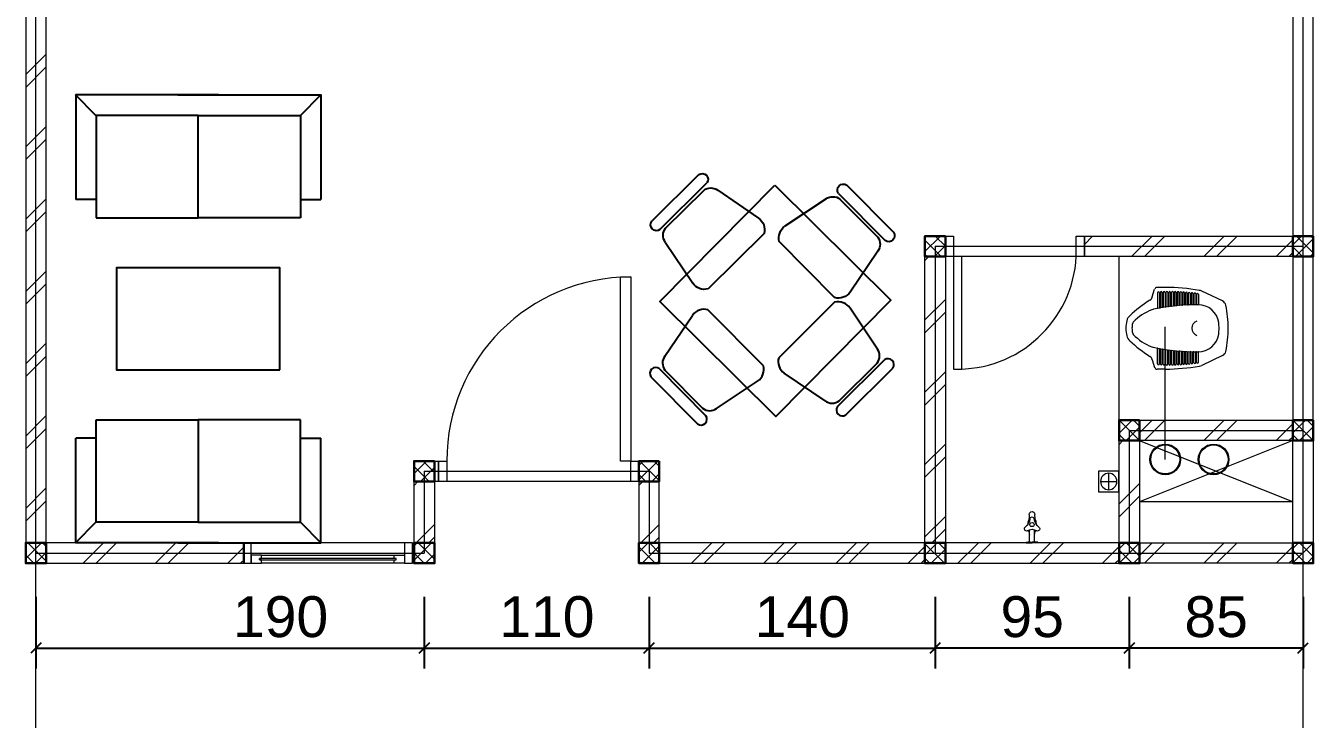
# Model space of a CAD drawing. Header units: millimetres. Extents: x -10 to 1564, y -8 to 383.
# Drawn here: x -3.53 to 9.07, y 13.99 to 20.77 of the extents above; entities that cross this region are included whole.
import ezdxf

# ---------------------------------------------------------------- set-up
doc = ezdxf.new("R2010")
doc.units = ezdxf.units.MM
doc.header["$MEASUREMENT"] = 0
doc.layers.get('0').update_dxf_attribs({"lineweight": 5})
for name, color, linetype, lineweight in [('ars', 11, 'Continuous', 0), ('KOL', 1, 'Continuous', 30), ('KOLOM', 4, 'Continuous', 9), ('KUSEN', 6, 'Continuous', 15), ('LAN', 7, 'Continuous', 9), ('SANITAIR', 15, 'Continuous', 9), ('tem', 5, 'Continuous', 20), ('U', 6, 'Continuous', 20)]:
    doc.layers.add(name, color=color, linetype=linetype, lineweight=lineweight)
doc.layers.add('AS', color=1, linetype='Continuous', lineweight=5, plot=False)
doc.layers.add('FURNITURE', color=68, linetype='Continuous')
doc.styles.add('ATTR', font='romans.shx', dxfattribs={"width": 0.8, "height": 0.56})
doc.styles.get("Standard").update_dxf_attribs({"font": 'arial.ttf'})
doc.dimstyles.new('SK-50', dxfattribs={"dimscale": 0, "dimtxt": 0.4, "dimasz": 0.1, "dimexe": 0.2, "dimexo": 0, "dimgap": 0.1, "dimtad": 1, "dimdec": 0, "dimlfac": 50, "dimzin": 0, "dimdsep": 46, "dimtxsty": 'Standard', "dimblk": 'OBLIQUE', "dimcen": 0.09, "dimclrd": 256, "dimclre": 256, "dimclrt": 256, "dimadec": 0, "dimazin": 0, "dimtfac": 1, "dimtdec": 0, "dimtofl": 0, "dimtmove": 0, "dimatfit": 3, "dimldrblk": 'OBLIQUE', "dimfxl": 0, "dimtolj": 1, "dimtzin": 0, "dimarcsym": 0})

# ---------------------------------------------------------------- blocks, each defined once
blk = doc.blocks.new('KRAN ATAS')
at = {"layer": 'SANITAIR'}
for p, q in [((-0.0198, 0), (0, 0)), ((-0.0198, -0.0015), (-0.0198, 0)), ((0.0198, 0), (0, 0)), ((0.0198, -0.0015), (0.0198, 0)), ((-0.0193, -0.002), (0, -0.002)), ((-0.0087, -0.006), (-0.0087, -0.0441)), ((0.0193, -0.002), (0, -0.002)), ((0.0087, -0.006), (0.0087, -0.0441))]:
    blk.add_line(p, q, dxfattribs=at)
for centre, radius, start, end in [((-0.0191, -0.047), 0.00682, 147.2603, 232.4214), ((-0.0188, -0.0464), 0.00682, 67.5786, 152.7397), ((-0.0193, -0.0015), 0.0005, 180, 270), ((0, -0.0187), 0.0268, 232.9628, 307.0372), ((-0.0127, -0.006), 0.004, 0, 90), ((0.0743, -0.0604), 0.0878, 163.7486, 168.4446), ((-0.0388, -0.0275), 0.03, 343.7486, 0), ((0.0127, -0.006), 0.004, 90, 180), ((0.0388, -0.0275), 0.03, 180, 196.2514), ((-0.0743, -0.0604), 0.0878, 11.5554, 16.2514), ((0.0188, -0.0464), 0.00682, 27.2603, 112.4214), ((0.0193, -0.0015), 0.0005, 270, 0), ((0.0191, -0.047), 0.00682, 307.5786, 32.7397), ((-0.0514, -0.0871), 0.0447, 7.4918, 50.9581), ((0.0743, -0.0604), 0.0878, 182.0552, 189.0251), ((-0.0892, -0.0965), 0.08, 0.3555, 16.2023), ((-0.0004, -0.0613), 0.0068, 86.5771, 273.4229), ((-0.0003, -0.0804), 0.00682, 187.5786, 272.7397), ((0.0004, -0.0613), 0.0068, 266.5771, 93.4229), ((0.0003, -0.0804), 0.00682, 267.2603, 352.4214), ((0.0514, -0.0871), 0.0447, 129.0419, 172.5082), ((0.0892, -0.0965), 0.08, 163.7977, 179.6445), ((-0.0743, -0.0604), 0.0878, 350.9749, 357.9448), ((-0.0004, -0.0965), 0.0088, 176.8553, 272.6444), ((0.0004, -0.0965), 0.0088, 267.3556, 3.1447)]:
    blk.add_arc(centre, radius, start, end, dxfattribs=at)
blk = doc.blocks.new('AVOOR')
at = {"layer": 'SANITAIR'}
blk.add_lwpolyline([(-21.8185, -71.5914), (-21.9185, -71.5914), (-21.9185, -71.4914), (-21.8185, -71.4914)], close=True, dxfattribs=at)
for points in [[(-21.8685, -71.5014), (-21.8685, -71.5814)], [(-21.9085, -71.5414), (-21.8285, -71.5414)]]:
    blk.add_lwpolyline(points, dxfattribs=at)
blk.add_circle((-21.8685, -71.5414), 0.04, dxfattribs=at)
blk = doc.blocks.new('CL J D')
at = {"layer": 'SANITAIR'}
for p, q in [((0.306, 0.1938), (0.3479, 0.1938)), ((0.0275, 0.1273), (0.1283, 0.1756)), ((0.145, 0.1598), (0.145, 0.1109)), ((0.1539, 0.1598), (0.1539, 0.1111)), ((0.1587, 0.1615), (0.1587, 0.1111)), ((0.1676, 0.1615), (0.1676, 0.1111)), ((0.1723, 0.1631), (0.1723, 0.1111)), ((0.1812, 0.1631), (0.1812, 0.1109)), ((0.186, 0.1645), (0.186, 0.1109)), ((0.1949, 0.1645), (0.1949, 0.1105)), ((0.1996, 0.1657), (0.1996, 0.1105)), ((0.2085, 0.1657), (0.2085, 0.11)), ((0.2133, 0.1667), (0.2133, 0.11)), ((0.2222, 0.1667), (0.2222, 0.1092)), ((0.2269, 0.1676), (0.2269, 0.1092)), ((0.2358, 0.1676), (0.2358, 0.1082)), ((0.2406, 0.1682), (0.2406, 0.1082)), ((0.2495, 0.1682), (0.2495, 0.107)), ((0.2542, 0.1687), (0.2542, 0.107)), ((0.2631, 0.1687), (0.2631, 0.1056)), ((0.2679, 0.169), (0.2679, 0.1056)), ((0.2768, 0.169), (0.2768, 0.104)), ((0.2815, 0.1692), (0.2815, 0.104)), ((0.2904, 0.1692), (0.2904, 0.1022)), ((0.2952, 0.1691), (0.2952, 0.1022)), ((0.3041, 0.1691), (0.3041, 0.1003)), ((0.3088, 0.1689), (0.3088, 0.1003)), ((0.3177, 0.1689), (0.3177, 0.0981)), ((0.3225, 0.1685), (0.3225, 0.0981)), ((0.3314, 0.1685), (0.3314, 0.0957)), ((0.3361, 0.1679), (0.3361, 0.0957)), ((0.345, 0.1679), (0.345, 0.093)), ((0.3709, 0.1476), (0.3594, 0.1853)), ((0.145, -0.1722), (0.145, -0.1234)), ((0.1539, -0.1722), (0.1539, -0.1236)), ((0.1587, -0.174), (0.1587, -0.1236)), ((0.1676, -0.174), (0.1676, -0.1236)), ((0.1723, -0.1756), (0.1723, -0.1236)), ((0.1812, -0.1756), (0.1812, -0.1234)), ((0.186, -0.177), (0.186, -0.1234)), ((0.1949, -0.177), (0.1949, -0.123)), ((0.1996, -0.1782), (0.1996, -0.123)), ((0.2085, -0.1782), (0.2085, -0.1224)), ((0.2133, -0.1792), (0.2133, -0.1224)), ((0.2222, -0.1792), (0.2222, -0.1216)), ((0.2269, -0.18), (0.2269, -0.1216)), ((0.2358, -0.18), (0.2358, -0.1206)), ((0.2406, -0.1807), (0.2406, -0.1206)), ((0.2495, -0.1807), (0.2495, -0.1195)), ((0.2542, -0.1812), (0.2542, -0.1195)), ((0.2631, -0.1812), (0.2631, -0.1181)), ((0.2679, -0.1815), (0.2679, -0.1181)), ((0.2768, -0.1815), (0.2768, -0.1165)), ((0.2815, -0.1816), (0.2815, -0.1165)), ((0.2904, -0.1816), (0.2904, -0.1147)), ((0.2952, -0.1816), (0.2952, -0.1147)), ((0.3041, -0.1816), (0.3041, -0.1127)), ((0.3088, -0.1813), (0.3088, -0.1127)), ((0.3177, -0.1813), (0.3177, -0.1105)), ((0.3225, -0.1809), (0.3225, -0.1105)), ((0.3314, -0.1809), (0.3314, -0.1081)), ((0.3361, -0.1803), (0.3361, -0.1081)), ((0.345, -0.1803), (0.345, -0.1055)), ((0.0275, -0.1398), (0.1283, -0.188)), ((0.3709, -0.16), (0.3594, -0.1977)), ((0.306, -0.2062), (0.3479, -0.2062))]:
    blk.add_line(p, q, dxfattribs=at)
for centre, radius, start, end in [((0.3183, -0.8979), 1.0917, 90.64465, 99.35641), ((0.3479, 0.1818), 0.012, 16.98371, 90), ((0.0403, 0.1006), 0.0297, 115.58841, 167.907), ((0.1462, 0.1381), 0.0415, 97.43664, 115.58841), ((0.1495, 0.1598), 0.00445, 0, 180), ((0.1631, 0.1615), 0.00445, 0, 180), ((0.1768, 0.1631), 0.00445, 0, 180), ((0.1904, 0.1645), 0.00445, 0, 180), ((0.2041, 0.1657), 0.00445, 0, 180), ((0.2177, 0.1667), 0.00445, 0, 180), ((0.2314, 0.1676), 0.00445, 0, 180), ((0.245, 0.1682), 0.00445, 0, 180), ((0.2587, 0.1687), 0.00445, 0, 180), ((0.2723, 0.169), 0.00445, 0, 180), ((0.286, 0.1692), 0.00445, 0, 180), ((0.2996, 0.1691), 0.00445, 0, 180), ((0.3133, 0.1689), 0.00445, 0, 180), ((0.3269, 0.1685), 0.00445, 0, 180), ((0.3406, 0.1679), 0.00445, 0, 180), ((0.3992, 0.1563), 0.0297, 196.98371, 236.58705), ((-0.0629, -0.5443), 0.8096, 47.75416, 56.58705), ((0.5098, 0), 0.5098, 167.907, 180.70014), ((0.1458, 0.0077), 0.1009, 89.36458, 171.9631), ((0.1427, 0.1109), 0.00237, 271.71865, 0), ((0.1639, -0.8282), 0.9369, 77.60377, 91.04193), ((0.1563, 0.1111), 0.00237, 180, 0), ((0.17, 0.1111), 0.00237, 180, 0), ((0.1836, 0.1109), 0.00237, 180, 0), ((0.1973, 0.1105), 0.00237, 180, 0), ((0.2109, 0.11), 0.00237, 180, 0), ((0.2246, 0.1092), 0.00237, 180, 0), ((0.2382, 0.1082), 0.00237, 180, 0), ((0.2519, 0.107), 0.00237, 180, 0), ((0.2655, 0.1056), 0.00237, 180, 0), ((0.2792, 0.104), 0.00237, 180, 0), ((0.2928, 0.1022), 0.00237, 180, 0), ((0.3064, 0.1003), 0.00237, 180, 0), ((0.3201, 0.0981), 0.00237, 180, 0), ((0.3337, 0.0957), 0.00237, 180, 0), ((0.3474, 0.093), 0.00237, 180, 258.7357), ((0.3518, 0.0291), 0.0593, 68.96955, 77.12628), ((0.2831, -0.1497), 0.2509, 43.87855, 68.96955), ((0.1995, 0.0001), 0.1551, 171.9445, 182.3259), ((0.1409, -0.0052), 0.0359, 358.3993, 69.7102), ((0.4511, 0.0118), 0.0178, 9.30537, 43.87855), ((0.3402, -0.0063), 0.1302, 0.0418, 9.30537), ((0.4495, 0.0199), 0.0475, 13.4838, 47.75416), ((0.3402, -0.0063), 0.1598, 0.03404, 13.4838), ((0.5098, -0.0125), 0.5098, 179.29986, 192.093), ((0.1995, -0.0125), 0.1551, 177.6741, 188.0555), ((0.1458, -0.0202), 0.1009, 188.0369, 270.63542), ((0.1409, -0.0072), 0.0359, 290.2898, 1.6007), ((0.2831, 0.1372), 0.2509, 291.03045, 316.12145), ((0.4511, -0.0243), 0.0178, 316.12145, 350.69463), ((0.3402, -0.0061), 0.1302, 350.69463, 359.9582), ((0.4495, -0.0323), 0.0475, 312.24584, 346.5162), ((0.3402, -0.0061), 0.1598, 346.5162, 359.96596), ((0.0403, -0.113), 0.0297, 192.093, 244.41159), ((0.1427, -0.1234), 0.00237, 0, 88.28135), ((0.1639, 0.8157), 0.9369, 268.95807, 282.39623), ((0.1563, -0.1236), 0.00237, 0, 180), ((0.17, -0.1236), 0.00237, 0, 180), ((0.1836, -0.1234), 0.00237, 0, 180), ((0.1973, -0.123), 0.00237, 0, 180), ((0.2109, -0.1224), 0.00237, 0, 180), ((0.2246, -0.1216), 0.00237, 0, 180), ((0.2382, -0.1206), 0.00237, 0, 180), ((0.2519, -0.1195), 0.00237, 0, 180), ((0.2655, -0.1181), 0.00237, 0, 180), ((0.2792, -0.1165), 0.00237, 0, 180), ((0.2928, -0.1147), 0.00237, 0, 180), ((0.3064, -0.1127), 0.00237, 0, 180), ((0.3201, -0.1105), 0.00237, 0, 180), ((0.3337, -0.1081), 0.00237, 0, 180), ((0.3474, -0.1055), 0.00237, 101.2643, 180), ((0.3518, -0.0415), 0.0593, 282.87372, 291.03045), ((-0.0629, 0.5318), 0.8096, 303.41295, 312.24584), ((0.1462, -0.1506), 0.0415, 244.41159, 262.56336), ((0.1495, -0.1722), 0.00445, 180, 0), ((0.1631, -0.174), 0.00445, 180, 0), ((0.1768, -0.1756), 0.00445, 180, 0), ((0.1904, -0.177), 0.00445, 180, 0), ((0.2041, -0.1782), 0.00445, 180, 0), ((0.2177, -0.1792), 0.00445, 180, 0), ((0.2314, -0.18), 0.00445, 180, 0), ((0.245, -0.1807), 0.00445, 180, 0), ((0.2587, -0.1812), 0.00445, 180, 0), ((0.2723, -0.1815), 0.00445, 180, 0), ((0.286, -0.1816), 0.00445, 180, 0), ((0.2996, -0.1816), 0.00445, 180, 0), ((0.3133, -0.1813), 0.00445, 180, 0), ((0.3269, -0.1809), 0.00445, 180, 0), ((0.3406, -0.1803), 0.00445, 180, 0), ((0.3992, -0.1687), 0.0297, 123.41295, 163.01629), ((0.3183, 0.8854), 1.0917, 260.64359, 269.35535), ((0.3479, -0.1942), 0.012, 270, 343.01629)]:
    blk.add_arc(centre, radius, start, end, dxfattribs=at)
blk = doc.blocks.new('P.60')
at = {"layer": 'KUSEN'}
for points in [[(1472.8348, 997.5354), (1472.8748, 997.5354), (1472.8748, 997.4354), (1472.8348, 997.4354)], [(1473.4748, 997.5354), (1473.5148, 997.5354), (1473.5148, 997.4354), (1473.4748, 997.4354)], [(1472.8748, 996.8854), (1472.9148, 996.8854), (1472.9148, 997.4354), (1472.8748, 997.4354)]]:
    blk.add_lwpolyline(points, close=True, dxfattribs=at)
blk.add_arc((1472.8948, 997.4658), 0.5808, 268.02661, 356.99428, dxfattribs=at)
blk = doc.blocks.new('P-90')
at = {"layer": 'KUSEN'}
blk.add_lwpolyline([(374.6908, -21.5979), (374.7408, -21.5979), (374.7408, -22.4979), (374.6908, -22.4979)], close=True, dxfattribs=at)
at = {"layer": 'KUSEN', "lineweight": 9}
for points in [[(373.8008, -22.4979), (373.8408, -22.4979), (373.8408, -22.5979), (373.8008, -22.5979)], [(374.7408, -22.4979), (374.7808, -22.4979), (374.7808, -22.5979), (374.7408, -22.5979)]]:
    blk.add_lwpolyline(points, close=True, dxfattribs=at)
at = {"layer": 'KUSEN'}
blk.add_arc((374.7408, -22.4979), 0.9, 90, 180, dxfattribs=at)
blk = doc.blocks.new('Manager Chair')
for p, q in [((6.793595, 0), (-6.793595, 0)), ((6.793595, -2.40006), (-6.793595, -2.40006)), ((-7.308135, -5), (-9.242845, -14.93924)), ((5.764665, -3), (-5.250155, -3)), ((7.82266, -5), (9.757352, -14.93924)), ((-7.822645, -18), (8.337156, -18))]:
    blk.add_line(p, q)
for centre, radius, start, end in [((-6.608415, -1.20003), 1.214231, 98.77222, 261.2278), ((6.608435, -1.20003), 1.214228, 278.7714, 81.22861), ((-4.915795, -5.40289), 2.426032, 97.92188, 170.4409), ((5.430285, -5.40292), 2.42607, 9.559852, 82.07782), ((-6.352795, -15.45813), 2.936262, 169.8216, 239.9611), ((6.867295, -15.45813), 2.936262, 300.0388, 10.17842)]:
    blk.add_arc(centre, radius, start, end)
at = {"style": 'ATTR', "width": 0.8, "flags": 9}
blk.add_attdef('ESTCODE', (0, 0), '', height=0.003816, dxfattribs=at)
blk = doc.blocks.new('mj makan')
blk.add_lwpolyline([(-0.0055, 1.1314), (0.5629, 0.5684), (0, 0), (-0.5684, 0.5629)], close=True)
for p, xscale, yscale, zscale, rotation in [((-0.4923, 1.0685), -0.02383953608250516, 0.02383953608250516, 0.02383953608250516, 44.72219960516194), ((0.4614, 1.0156), -0.02383953608250517, 0.02383953608250517, 0.02383953608250517, 314.7221996051619)]:
    blk.add_blockref('Manager Chair', p, dxfattribs=dict(xscale=xscale, yscale=yscale, zscale=zscale, rotation=rotation))
at = {"extrusion": (0, 0, -1)}
for p, xscale, yscale, zscale, rotation in [((-0.457, 0.1222), -0.02383953608250516, 0.02383953608250516, -0.02383953608250516, 135.277800394838), ((0.4971, 0.0786), -0.0238395360825052, 0.0238395360825052, -0.0238395360825052, 225.2778003948382)]:
    blk.add_blockref('Manager Chair', p, dxfattribs=dict(at, xscale=xscale, yscale=yscale, zscale=zscale, rotation=rotation))
blk = doc.blocks.new('tamu02')
at = {"linetype": 'Continuous'}
for points in [[(-0.5005, 1.2448), (-0.5998, 1.3453)], [(0.1005, 1.3453), (-0.5985, 1.3453), (-0.5985, 0.8339)], [(-0.0993, 1.3453), (0.5998, 1.3453), (0.5998, 0.8339)], [(0.5005, 1.2448), (0.5998, 1.3453)], [(-0.4993, 0.7444), (0, 0.7444), (0, 1.2448), (-0.4993, 1.2448), (-0.4993, 0.7444)], [(0.5005, 0.7444), (0, 0.7444), (0, 1.2448), (0.5005, 1.2448), (0.5005, 0.7444)], [(-0.4993, 0.8339), (-0.5985, 0.8339)], [(0.5005, 0.8339), (0.5998, 0.8339)], [(-0.4993, -0.2444), (0, -0.2444), (0, -0.7448), (-0.4993, -0.7448), (-0.4993, -0.2444)], [(0.5005, -0.2444), (0, -0.2444), (0, -0.7448), (0.5005, -0.7448), (0.5005, -0.2444)], [(0.1005, -0.8453), (-0.5985, -0.8453), (-0.5985, -0.3339)], [(-0.4993, -0.3339), (-0.5985, -0.3339)], [(-0.0993, -0.8453), (0.5998, -0.8453), (0.5998, -0.3339)], [(0.5005, -0.3339), (0.5998, -0.3339)], [(-0.5005, -0.7448), (-0.5998, -0.8453)], [(0.5005, -0.7448), (0.5998, -0.8453)]]:
    blk.add_lwpolyline(points, dxfattribs=at)
blk.add_lwpolyline([(0.4, 0.5), (0.4, 0), (-0.4, 0), (-0.4, 0.5), (0.4, 0.5)])
blk = doc.blocks.new('T. J2')
for p, q in [((0.2877, 0.1), (0.2877, 0.0825)), ((0.2877, 0.0775), (0.2877, 0.06))]:
    blk.add_line(p, q)
at = {"layer": 'KUSEN'}
blk.add_line((-0.4123, 0), (0.3377, 0), dxfattribs=at)
for points in [[(-0.4523, 0), (-0.4123, 0), (-0.4123, 0.1), (-0.4523, 0.1)], [(0.3377, 0), (0.3777, 0), (0.3777, 0.1), (0.3377, 0.1)], [(0.3377, 0), (0.3777, 0), (0.3777, 0.1), (0.3377, 0.1)]]:
    blk.add_lwpolyline(points, close=True, dxfattribs=at)
for points in [[(-0.3623, 0.0775), (-0.3623, 0.06), (-0.4123, 0.06), (-0.4123, 0.1), (-0.3623, 0.1), (-0.3623, 0.0825), (-0.3723, 0.0825), (-0.3723, 0.0775), (-0.3623, 0.0775)], [(-0.3623, 0.1), (0.2877, 0.1)], [(0.2877, 0.0775), (0.2877, 0.06), (0.3377, 0.06), (0.3377, 0.1), (0.2877, 0.1), (0.2877, 0.0825), (0.2977, 0.0825), (0.2977, 0.0775), (0.2877, 0.0775)], [(0.2877, 0.06), (-0.3623, 0.06)]]:
    blk.add_lwpolyline(points, dxfattribs=at)
at = {"layer": 'KUSEN', "color": 141}
blk.add_lwpolyline([(-0.3723, 0.0775), (0.2977, 0.0775), (0.2977, 0.0825), (-0.3723, 0.0825)], close=True, dxfattribs=at)
blk = doc.blocks.new('K 10.10')
at = {"layer": 'ars'}
h = blk.add_hatch(dxfattribs=at)
h.set_pattern_fill('_USER', color=256, scale=0.05, angle=45, double=1, pattern_type=0)
h.set_pattern_definition([(45, (1560.78834, 1375.80689), (-0.03535534, 0.03535534), []), (135, (1560.78834, 1375.80689), (-0.03535534, -0.03535534), [])])
h.paths.add_polyline_path([(1560.5383, 1380.4069), (1560.6383, 1380.4069), (1560.6383, 1380.5069), (1560.5383, 1380.5069)])
at = {"layer": 'KOL'}
blk.add_lwpolyline([(1560.5383, 1380.4069), (1560.6383, 1380.4069), (1560.6383, 1380.5069), (1560.5383, 1380.5069)], close=True, dxfattribs=at)
blk = doc.blocks.new('_Oblique')
at = {"color": 0, "linetype": 'ByBlock', "lineweight": -2}
blk.add_line((-0.5, -0.5), (0.5, 0.5), dxfattribs=at)
blk = doc.blocks.new('*D250')
at = {"layer": 'Defpoints', "color": 0}
for p in [(-3.435, 15.185), (0.365, 15.185), (0.365, 14.685)]:
    blk.add_point(p, dxfattribs=at)
at = {"layer": 'U', "lineweight": -2}
for p, q in [((-3.435, 15.185), (-3.435, 14.485)), ((0.365, 15.185), (0.365, 14.485)), ((-3.435, 14.685), (0.365, 14.685))]:
    blk.add_line(p, q, dxfattribs=at)
at = {"layer": 'U', "lineweight": -2, "xscale": 0.1, "yscale": 0.1, "zscale": 0.1, "rotation": 180}
blk.add_blockref('_Oblique', (-3.435, 14.685), dxfattribs=at)
at = {"layer": 'U', "lineweight": -2, "xscale": 0.1, "yscale": 0.1, "zscale": 0.1}
blk.add_blockref('_Oblique', (0.365, 14.685), dxfattribs=at)
at = {"layer": 'U', "insert": (-1.041, 14.989), "char_height": 0.4, "attachment_point": 5}
blk.add_mtext('\\A1;190', dxfattribs=at)
blk = doc.blocks.new('*D251')
at = {"layer": 'Defpoints', "color": 0}
for p in [(2.565, 15.185), (5.365, 15.185), (5.365, 14.685)]:
    blk.add_point(p, dxfattribs=at)
at = {"layer": 'U', "lineweight": -2}
for p, q in [((2.565, 15.185), (2.565, 14.485)), ((5.365, 15.185), (5.365, 14.485)), ((2.565, 14.685), (5.365, 14.685))]:
    blk.add_line(p, q, dxfattribs=at)
at = {"layer": 'U', "lineweight": -2, "xscale": 0.1, "yscale": 0.1, "zscale": 0.1, "rotation": 180}
blk.add_blockref('_Oblique', (2.565, 14.685), dxfattribs=at)
at = {"layer": 'U', "lineweight": -2, "xscale": 0.1, "yscale": 0.1, "zscale": 0.1}
blk.add_blockref('_Oblique', (5.365, 14.685), dxfattribs=at)
at = {"layer": 'U', "insert": (4.065, 14.989), "char_height": 0.4, "attachment_point": 5}
blk.add_mtext('\\A1;140', dxfattribs=at)
blk = doc.blocks.new('*D252')
at = {"layer": 'Defpoints', "color": 0}
for p in [(0.365, 15.185), (2.565, 15.185), (2.565, 14.685)]:
    blk.add_point(p, dxfattribs=at)
at = {"layer": 'U', "lineweight": -2}
for p, q in [((0.365, 15.185), (0.365, 14.485)), ((2.565, 15.185), (2.565, 14.485)), ((0.365, 14.685), (2.565, 14.685))]:
    blk.add_line(p, q, dxfattribs=at)
at = {"layer": 'U', "lineweight": -2, "xscale": 0.1, "yscale": 0.1, "zscale": 0.1, "rotation": 180}
blk.add_blockref('_Oblique', (0.365, 14.685), dxfattribs=at)
at = {"layer": 'U', "lineweight": -2, "xscale": 0.1, "yscale": 0.1, "zscale": 0.1}
blk.add_blockref('_Oblique', (2.565, 14.685), dxfattribs=at)
at = {"layer": 'U', "insert": (1.565, 14.989), "char_height": 0.4, "attachment_point": 5}
blk.add_mtext('\\A1;110', dxfattribs=at)
blk = doc.blocks.new('*D253')
at = {"layer": 'Defpoints', "color": 0}
for p in [(7.265, 15.185), (8.965, 15.185), (7.265, 14.685)]:
    blk.add_point(p, dxfattribs=at)
at = {"layer": 'U', "lineweight": -2}
for p, q in [((7.265, 15.185), (7.265, 14.485)), ((8.965, 15.185), (8.965, 14.485)), ((8.965, 14.685), (7.265, 14.685))]:
    blk.add_line(p, q, dxfattribs=at)
at = {"layer": 'U', "lineweight": -2, "xscale": 0.1, "yscale": 0.1, "zscale": 0.1, "rotation": 180}
blk.add_blockref('_Oblique', (7.265, 14.685), dxfattribs=at)
at = {"layer": 'U', "lineweight": -2, "xscale": 0.1, "yscale": 0.1, "zscale": 0.1}
blk.add_blockref('_Oblique', (8.965, 14.685), dxfattribs=at)
at = {"layer": 'U', "insert": (8.115, 14.989), "char_height": 0.4, "attachment_point": 5}
blk.add_mtext('\\A1;85', dxfattribs=at)
blk = doc.blocks.new('*D254')
at = {"layer": 'Defpoints', "color": 0}
for p in [(5.365, 15.185), (7.265, 15.185), (5.365, 14.685)]:
    blk.add_point(p, dxfattribs=at)
at = {"layer": 'U', "lineweight": -2}
for p, q in [((5.365, 15.185), (5.365, 14.485)), ((7.265, 15.185), (7.265, 14.485)), ((7.265, 14.685), (5.365, 14.685))]:
    blk.add_line(p, q, dxfattribs=at)
at = {"layer": 'U', "lineweight": -2, "xscale": 0.1, "yscale": 0.1, "zscale": 0.1, "rotation": 180}
blk.add_blockref('_Oblique', (5.365, 14.685), dxfattribs=at)
at = {"layer": 'U', "lineweight": -2, "xscale": 0.1, "yscale": 0.1, "zscale": 0.1}
blk.add_blockref('_Oblique', (7.265, 14.685), dxfattribs=at)
at = {"layer": 'U', "insert": (6.315, 14.989), "char_height": 0.4, "attachment_point": 5}
blk.add_mtext('\\A1;95', dxfattribs=at)

msp = doc.modelspace()

# ---------------------------------------------------------------- hatches: boundary and pattern name
at = {"layer": 'ars'}
h = msp.add_hatch(dxfattribs=at)
h.set_pattern_fill('TEMBOK', color=256, scale=0.5)
h.set_pattern_definition([(45, (65.4308, -9.73525), (-0.3535534, 0.3535534), []), (45, (65.5558, -9.73525), (-0.3535534, 0.3535534), [])])
h.paths.add_polyline_path([(-3.335, 15.714), (-3.535, 15.714), (-3.535, 20.914), (-3.335, 20.914)])
h = msp.add_hatch(dxfattribs=at)
h.set_pattern_fill('TEMBOK', color=256, scale=0.5)
h.set_pattern_definition([(45, (79.5908, -3.93525), (-0.3535534, 0.3535534), []), (45, (79.7158, -3.93525), (-0.3535534, 0.3535534), [])])
h.paths.add_polyline_path([(6.825, 18.514), (8.865, 18.514), (8.865, 18.714), (6.825, 18.714)])
h = msp.add_hatch(dxfattribs=at)
h.set_pattern_fill('TEMBOK', color=256, scale=0.5)
h.set_pattern_definition([(45, (74.2308, -12.13525), (-0.3535534, 0.3535534), []), (45, (74.3558, -12.13525), (-0.3535534, 0.3535534), [])])
h.paths.add_polyline_path([(5.465, 15.714), (5.265, 15.714), (5.265, 18.514), (5.465, 18.514)])
h = msp.add_hatch(dxfattribs=at)
h.set_pattern_fill('TEMBOK', color=256, scale=0.5)
h.set_pattern_definition([(45, (79.5908, -5.73525), (-0.3535534, 0.3535534), []), (45, (79.7158, -5.73525), (-0.3535534, 0.3535534), [])])
h.paths.add_polyline_path([(7.365, 16.714), (8.865, 16.714), (8.865, 16.914), (7.365, 16.914)])
h = msp.add_hatch(dxfattribs=at)
h.set_pattern_fill('TEMBOK', color=256, scale=0.5)
h.set_pattern_definition([(45, (76.1308, -13.93525), (-0.3535534, 0.3535534), []), (45, (76.2558, -13.93525), (-0.3535534, 0.3535534), [])])
h.paths.add_polyline_path([(7.365, 15.714), (7.165, 15.714), (7.165, 16.714), (7.365, 16.714)])
h = msp.add_hatch(dxfattribs=at)
h.set_pattern_fill('TEMBOK', color=256, scale=0.5)
h.set_pattern_definition([(45, (69.2308, -14.33525), (-0.3535534, 0.3535534), []), (45, (69.3558, -14.33525), (-0.3535534, 0.3535534), [])])
h.paths.add_polyline_path([(0.465, 15.714), (0.265, 15.714), (0.265, 16.314), (0.465, 16.314)])
h = msp.add_hatch(dxfattribs=at)
h.set_pattern_fill('TEMBOK', color=256, scale=0.5)
h.set_pattern_definition([(45, (71.4308, -14.33525), (-0.3535534, 0.3535534), []), (45, (71.5558, -14.33525), (-0.3535534, 0.3535534), [])])
h.paths.add_polyline_path([(2.665, 15.714), (2.465, 15.714), (2.465, 16.314), (2.665, 16.314)])
h = msp.add_hatch(dxfattribs=at)
h.set_pattern_fill('TEMBOK', color=256, scale=0.5)
h.set_pattern_definition([(45, (69.33077, -6.93525), (-0.3535534, 0.3535534), []), (45, (69.45577, -6.93525), (-0.3535534, 0.3535534), [])])
h.paths.add_polyline_path([(-3.335, 15.514), (-1.395, 15.514), (-1.395, 15.714), (-3.335, 15.714)])
h = msp.add_hatch(dxfattribs=at)
h.set_pattern_fill('TEMBOK', color=256, scale=0.5)
h.set_pattern_definition([(45, (75.9908, -6.93525), (-0.3535534, 0.3535534), []), (45, (76.1158, -6.93525), (-0.3535534, 0.3535534), [])])
h.paths.add_polyline_path([(2.665, 15.514), (5.265, 15.514), (5.265, 15.714), (2.665, 15.714)])
h = msp.add_hatch(dxfattribs=at)
h.set_pattern_fill('TEMBOK', color=256, scale=0.5)
h.set_pattern_definition([(45, (77.8908, -6.93525), (-0.3535534, 0.3535534), []), (45, (78.0158, -6.93525), (-0.3535534, 0.3535534), [])])
h.paths.add_polyline_path([(5.465, 15.514), (7.165, 15.514), (7.165, 15.714), (5.465, 15.714)])
h = msp.add_hatch(dxfattribs=at)
h.set_pattern_fill('TEMBOK', color=256, scale=0.5)
h.set_pattern_definition([(45, (79.5908, -6.93525), (-0.3535534, 0.3535534), []), (45, (79.7158, -6.93525), (-0.3535534, 0.3535534), [])])
h.paths.add_polyline_path([(7.365, 15.514), (8.865, 15.514), (8.865, 15.714), (7.365, 15.714)])

# ---------------------------------------------------------------- linework, layer by layer
for centre, radius in [((7.617, 16.53), 0.15), ((7.617, 16.53), 0.142), ((8.09, 16.53), 0.15), ((8.09, 16.53), 0.142)]:
    msp.add_circle(centre, radius, dxfattribs=at)
at = {"layer": 'AS'}
for p, q in [((-3.435, 0.414), (-3.435, 26.614)), ((8.965, 0.414), (8.965, 26.614)), ((5.365, 18.614), (5.365, 15.614)), ((5.365, 18.614), (8.965, 18.614)), ((7.265, 16.814), (7.265, 15.614)), ((7.265, 16.814), (8.965, 16.814)), ((0.365, 16.414), (0.365, 15.614)), ((0.365, 16.414), (2.565, 16.414)), ((2.565, 16.414), (2.565, 15.614)), ((-3.435, 15.614), (0.365, 15.614)), ((2.565, 15.614), (8.965, 15.614))]:
    msp.add_line(p, q, dxfattribs=at)
at = {"layer": 'LAN'}
for p, q in [((6.745, 18.514), (5.625, 18.514)), ((7.165, 16.914), (7.165, 18.514)), ((2.385, 16.314), (0.585, 16.314))]:
    msp.add_line(p, q, dxfattribs=at)
at = {"layer": 'tem'}
for points in [[(-3.335, 20.914), (-3.535, 20.914), (-3.535, 15.714), (-3.335, 15.714)], [(8.865, 18.714), (9.065, 18.714), (9.065, 20.914), (8.865, 20.914)], [(6.825, 18.714), (8.865, 18.714), (8.865, 18.514), (6.825, 18.514)], [(5.465, 15.714), (5.265, 15.714), (5.265, 18.514), (5.465, 18.514)], [(8.865, 16.914), (9.065, 16.914), (9.065, 18.514), (8.865, 18.514)], [(7.365, 16.914), (8.865, 16.914), (8.865, 16.714), (7.365, 16.714)], [(7.365, 15.714), (7.165, 15.714), (7.165, 16.714), (7.365, 16.714)], [(8.865, 16.714), (9.065, 16.714), (9.065, 15.714), (8.865, 15.714)], [(0.505, 16.314), (0.465, 16.314), (0.465, 16.514), (0.505, 16.514)], [(0.465, 15.714), (0.265, 15.714), (0.265, 16.314), (0.465, 16.314)], [(2.465, 15.714), (2.665, 15.714), (2.665, 16.314), (2.465, 16.314)], [(-1.395, 15.714), (-3.335, 15.714), (-3.335, 15.514), (-1.395, 15.514)], [(2.665, 15.514), (5.265, 15.514), (5.265, 15.714), (2.665, 15.714)], [(5.465, 15.514), (7.165, 15.514), (7.165, 15.714), (5.465, 15.714)], [(8.865, 15.514), (7.365, 15.514), (7.365, 15.714), (8.865, 15.714)]]:
    msp.add_lwpolyline(points, close=True, dxfattribs=at)
at = {"layer": 'U'}
for points in [[(7.617, 16.53), (7.617, 17.827)], [(8.865, 16.114), (7.364, 16.713)], [(8.865, 16.714), (7.365, 16.114)], [(8.865, 16.114), (7.365, 16.114)]]:
    msp.add_lwpolyline(points, dxfattribs=at)

# ---------------------------------------------------------------- block references
at = {"layer": 'FURNITURE', "extrusion": (0, 0, -1), "xscale": 2, "yscale": 2, "zscale": -2, "rotation": 180}
msp.add_blockref('tamu02', (1.848, 18.405), dxfattribs=at)
at = {"layer": 'FURNITURE', "xscale": 2, "yscale": 2, "zscale": 2}
msp.add_blockref('mj makan', (3.806, 16.95), dxfattribs=at)
at = {"layer": 'KOLOM', "xscale": 2, "yscale": 2, "zscale": 2, "rotation": 180}
for p in [(3126.542, 2779.528), (3130.142, 2779.528), (3128.442, 2777.728), (3130.142, 2777.728), (3121.542, 2777.328), (3123.742, 2777.328), (3117.742, 2776.528), (3121.542, 2776.528), (3123.742, 2776.528), (3126.542, 2776.528), (3128.442, 2776.528), (3130.142, 2776.528)]:
    msp.add_blockref('K 10.10', p, dxfattribs=at)
at = {"layer": 'KUSEN', "xscale": 2, "yscale": 2, "zscale": 2}
for name, p in [('P.60', (-2940.204, -1976.357)), ('P-90', (-747.096, 61.51))]:
    msp.add_blockref(name, p, dxfattribs=at)
at = {"layer": 'KUSEN', "xscale": 2, "yscale": 2, "zscale": 2, "rotation": 180}
msp.add_blockref('T. J2', (-0.653, 15.714), dxfattribs=at)
at = {"layer": 'SANITAIR', "xscale": 2, "yscale": 2, "zscale": 2, "rotation": 180}
msp.add_blockref('CL J D', (8.232, 17.8), dxfattribs=at)
at = {"layer": 'SANITAIR', "extrusion": (0, 0, -1)}
for name, p, xscale, yscale, zscale, rotation in [('AVOOR', (-50.801, -126.769), 2, 2, -2, 180), ('KRAN ATAS', (-6.313, 15.714), 2.901288207255154, 2.901288207255154, -2.901288207255154, 180.0386559153115)]:
    msp.add_blockref(name, p, dxfattribs=dict(at, xscale=xscale, yscale=yscale, zscale=zscale, rotation=rotation))

# ---------------------------------------------------------------- dimensions: what is measured, and where the dimension line sits
at = {"layer": 'U'}
for base, p1, p2, picture, middle in [((0.365, 14.685), (-3.435, 15.185), (0.365, 15.185), '*D250', (-1.041, 14.685)), ((2.565, 14.685), (0.365, 15.185), (2.565, 15.185), '*D252', (1.565, 14.685)), ((5.365, 14.685), (2.565, 15.185), (5.365, 15.185), '*D251', (4.065, 14.685))]:
    dim = msp.add_linear_dim(base=base, p1=p1, p2=p2, dimstyle='SK-50', override={"dimscale": 1}, dxfattribs=at)
    dim.commit()
    dim.dimension.update_dxf_attribs({"geometry": picture, "text_midpoint": middle, "dimtype": 160})
for base, p1, p2, picture, middle in [((5.365, 14.685), (7.265, 15.185), (5.365, 15.185), '*D254', (6.315, 14.685)), ((7.265, 14.685), (8.965, 15.185), (7.265, 15.185), '*D253', (8.115, 14.685))]:
    dim = msp.add_linear_dim(base=base, p1=p1, p2=p2, angle=180, dimstyle='SK-50', override={"dimscale": 1}, dxfattribs=at)
    dim.commit()
    dim.dimension.update_dxf_attribs({"geometry": picture, "text_midpoint": middle, "dimtype": 160})

doc.saveas('drawing.dxf')
